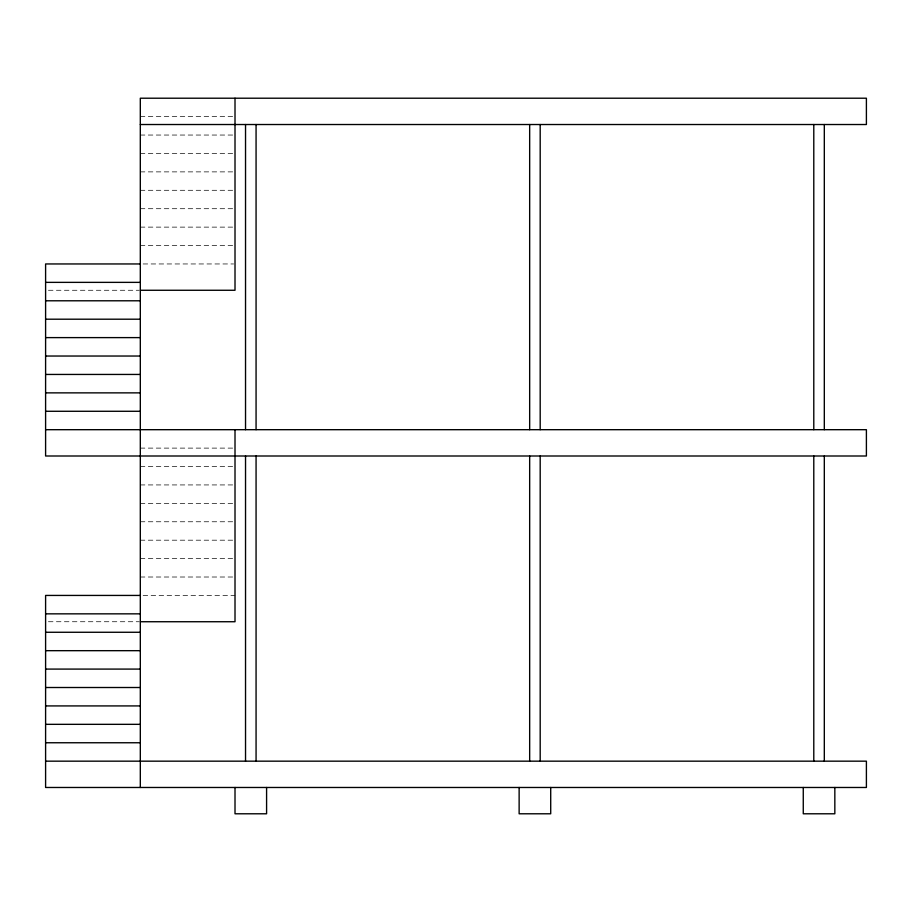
<?xml version="1.0" encoding="UTF-8"?>
<svg xmlns="http://www.w3.org/2000/svg" width="912" height="912" viewBox="0 0 912 912"><rect width="100%" height="100%" fill="white"/><g stroke="black" fill="none" stroke-linecap="round" stroke-linejoin="round"><path stroke-width="0.68" stroke-dasharray="4.56 3.42" d="M140.311 116.633L233.597 116.633M140.311 135.044L233.597 135.044M140.311 153.467L233.597 153.467M140.311 171.878L233.597 171.878M140.311 190.289L233.597 190.289M140.311 208.711L233.597 208.711M140.311 227.122L233.597 227.122M140.311 245.533L233.597 245.533M143.138 263.956L233.597 263.956M48.427 290.267L138.898 290.267M140.311 448.111L233.597 448.111M140.311 466.522L233.597 466.522M140.311 484.933L233.597 484.933M140.311 503.356L233.597 503.356M140.311 521.767L233.597 521.767M140.311 540.189L233.597 540.189M140.311 558.6L233.597 558.6M140.311 577.011L233.597 577.011M143.138 595.433L235.011 595.433M48.427 621.733L138.898 621.733"/><path stroke-width="1.37" d="M140.311 124.522L866.4 124.522L866.4 98.211L140.311 98.211L140.311 787.478M140.311 263.956L45.6 263.956L45.6 456L866.4 456L866.4 429.689L45.6 429.689M45.6 282.367L140.311 282.367M140.311 290.267L235.011 290.267L235.011 98.211M45.6 300.789L140.311 300.789M45.6 319.2L140.311 319.2M45.6 337.611L140.311 337.611M45.6 356.033L140.311 356.033M45.6 374.444L140.311 374.444M45.6 392.867L140.311 392.867M45.6 411.278L140.311 411.278M140.311 595.433L45.6 595.433L45.6 787.478L866.4 787.478L866.4 761.167L45.6 761.167M45.6 613.844L140.311 613.844M140.311 621.733L235.011 621.733L235.011 429.689M45.6 632.267L140.311 632.267M45.6 650.678L140.311 650.678M45.6 669.089L140.311 669.089M45.6 687.511L140.311 687.511M45.6 705.922L140.311 705.922M45.6 724.333L140.311 724.333M45.6 742.756L140.311 742.756M834.833 787.478L834.833 813.789L803.267 813.789L803.267 787.478M824.311 124.522L824.311 429.689M824.311 456L824.311 761.167M813.789 124.522L813.789 429.689M813.789 456L813.789 761.167M550.711 787.478L550.711 813.789L519.133 813.789L519.133 787.478M540.189 124.522L540.189 429.689M540.189 456L540.189 761.167M529.667 124.522L529.667 429.689M529.667 456L529.667 761.167M266.589 787.478L266.589 813.789L235.011 813.789L235.011 787.478M256.067 124.522L256.067 429.689M256.067 456L256.067 761.167M245.533 124.522L245.533 429.689M245.533 456L245.533 761.167"/></g></svg>
